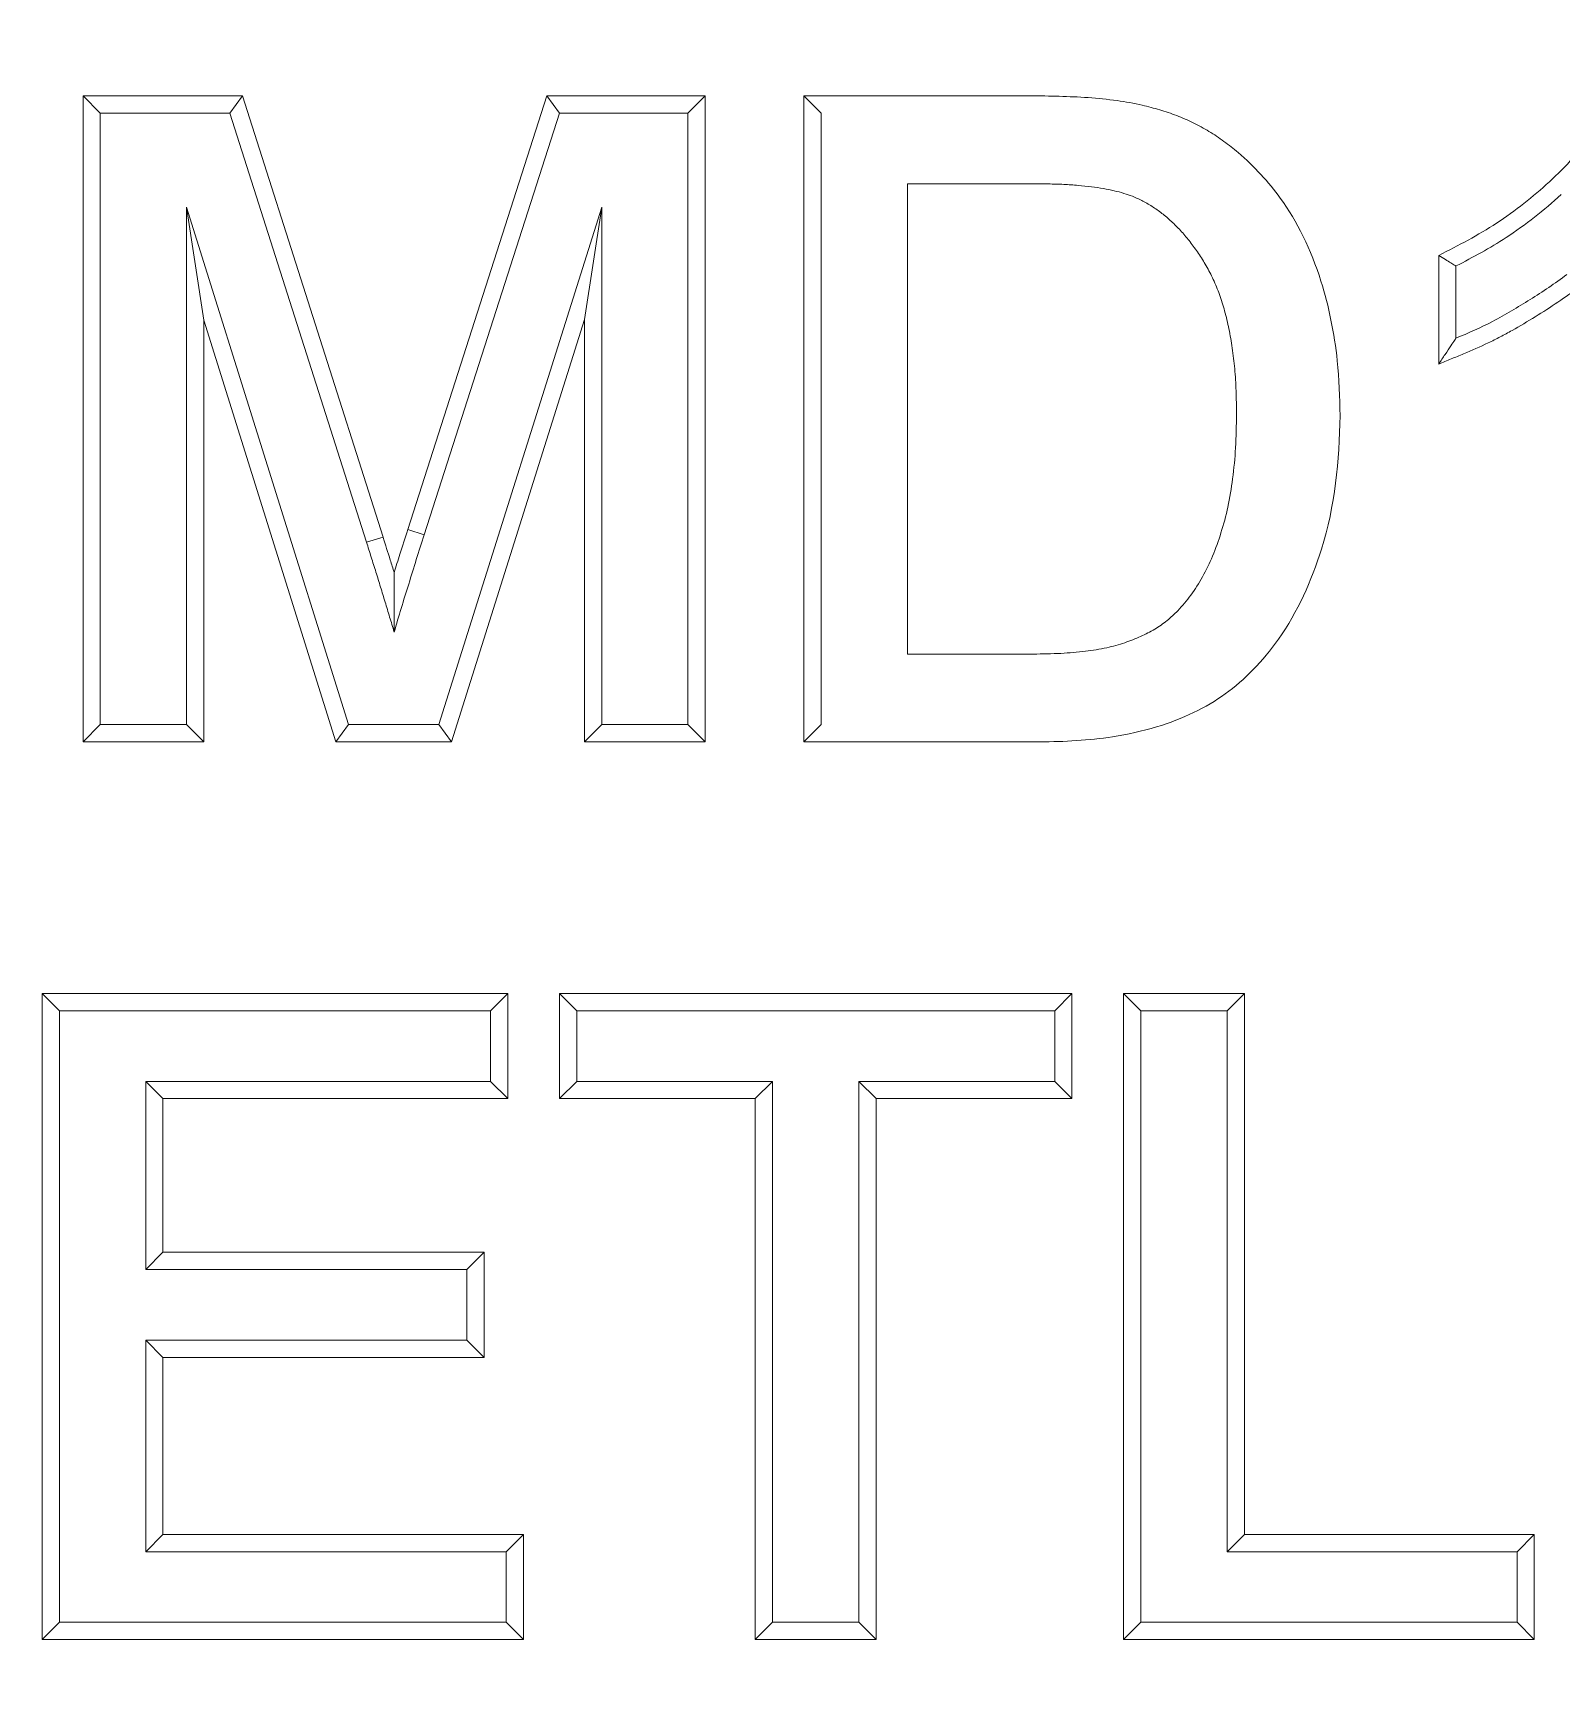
# Model space of a CAD drawing. Header units: inches. Extents: x -456 to 658, y -232 to 0.
# Drawn here: x -47.5239 to -47.3164, y -29.4453 to -29.2221 of the extents above; entities that cross this region are included whole.
import ezdxf

# ---------------------------------------------------------------- set-up
doc = ezdxf.new("R2010")
doc.units = ezdxf.units.IN
doc.header["$MEASUREMENT"] = 0

# ---------------------------------------------------------------- blocks, each defined once
blk = doc.blocks.new('A$C5CFD0E4D')
at = {"color": 0, "linetype": 'Continuous', "lineweight": 0}
for p, q in [((-0.1285880880000025, 0.3915304359999991), (-0.1101108920000025, 0.3915304359999991)), ((-0.1285880880000025, 0.316749999999999), (-0.1285880880000025, 0.3915304359999991)), ((-0.1265880880000028, 0.3895304359999989), (-0.128588088000003, 0.3915304359999991)), ((-0.1115727670000028, 0.3895304359999994), (-0.1101108920000025, 0.3915304359999991)), ((-0.1101108920000025, 0.3915304359999991), (-0.09383863553815619, 0.3404535196197593)), ((-0.0909896129570571, 0.3413241131338109), (-0.07487628500000243, 0.3915304359999991)), ((-0.07487628500000243, 0.3915304359999991), (-0.05652997600000287, 0.3915304359999991)), ((-0.07487628500000243, 0.3915304359999991), (-0.07341768800000237, 0.3895304359999989)), ((-0.05652997600000287, 0.3915304359999991), (-0.05852997600000309, 0.3895304359999989)), ((-0.05652997600000287, 0.3915304359999991), (-0.05652997600000287, 0.316749999999999)), ((-0.04510347100000267, 0.3915304359999991), (-0.018898239890762, 0.3915304354999991)), ((-0.04510347100000267, 0.316749999999999), (-0.04510347100000267, 0.3915304359999991)), ((-0.043103471000002, 0.3895304359999989), (-0.04510347100000267, 0.3915304359999991)), ((-0.1115727670693443, 0.3895304359999989), (-0.1265880880000028, 0.3895304359999989)), ((-0.1265880880000028, 0.3895304359999989), (-0.1265880880000028, 0.3187499999999988)), ((-0.09574925601422635, 0.3398621930446457), (-0.1115727670000028, 0.3895304359999994)), ((-0.0734176880074453, 0.3895304359768086), (-0.08908523201634466, 0.340712919949079)), ((-0.05852997600000265, 0.3895304359999989), (-0.07341768806163795, 0.3895304359999989)), ((-0.05852997600000265, 0.3187499999999992), (-0.05852997600000265, 0.3895304359999994)), ((-0.04310347100000245, 0.3895304359999989), (-0.04310347100000245, 0.3187499999999988)), ((-0.0331216140000028, 0.3813634629999991), (-0.0331216140000028, 0.326916972999999)), ((-0.01877269600000275, 0.3813634629999991), (-0.0331216140000028, 0.3813634629999991)), ((-0.1166062310000027, 0.3187499999999992), (-0.1166062310000027, 0.3786411379607832)), ((-0.1166062310000027, 0.378641137999999), (-0.1146062310000024, 0.3655737049999992)), ((-0.116606230988554, 0.3786411379634744), (-0.09783353600000266, 0.3187499999999992)), ((-0.08739795799345806, 0.3187500000207537), (-0.06851183200473976, 0.3786411379849768)), ((-0.07051183200000244, 0.3656485849999993), (-0.06851183200000266, 0.378641137999999)), ((-0.06851183200000266, 0.3786411379838563), (-0.06851183200000266, 0.3187499999999992)), ((0.02839928999999719, 0.3604848429119856), (0.02839928999999719, 0.3730545495873447)), ((0.03039928999999741, 0.3718347742151864), (0.03039928999999741, 0.3634646298228139)), ((-0.1146062310000024, 0.3655737049999992), (-0.1146062310000024, 0.316749999999999)), ((-0.09930258900000277, 0.316749999999999), (-0.1146062310000024, 0.3655737049999992)), ((-0.07051183200000244, 0.3656485849999993), (-0.08593155700000255, 0.3167499999999994)), ((-0.07051183200000244, 0.316749999999999), (-0.07051183200000244, 0.3656485849999989)), ((-0.0890852324273319, 0.3407129199600858), (-0.09098961290337382, 0.3413241133010749)), ((-0.0957492561809965, 0.3398621931390484), (-0.09383863561820904, 0.3404535197224745)), ((-0.0331216140000028, 0.326916972999999), (-0.0185316570000027, 0.326916972999999)), ((-0.1265880880000023, 0.3187499999999992), (-0.1285880880000025, 0.316749999999999)), ((-0.1265880880000028, 0.3187499999999992), (-0.1166062310000027, 0.3187499999999992)), ((-0.1166062310000027, 0.3187499999999992), (-0.1146062310000024, 0.3167499999999994)), ((-0.09930258900000277, 0.3167499999999994), (-0.09783353600000311, 0.3187499999999992)), ((-0.09783353593834176, 0.3187499999999992), (-0.08739795794409622, 0.3187499999999992)), ((-0.08593155700000255, 0.316749999999999), (-0.0873979580000026, 0.3187499999999988)), ((-0.07051183200000244, 0.316749999999999), (-0.06851183200000266, 0.3187499999999992)), ((-0.06851183200000266, 0.3187499999999992), (-0.05852997600000265, 0.3187499999999992)), ((-0.05652997600000287, 0.316749999999999), (-0.05852997600000309, 0.3187499999999996)), ((-0.04310347100000245, 0.3187499999999996), (-0.04510347100000267, 0.3167499999999994)), ((-0.1146062310000024, 0.316749999999999), (-0.1285880880000025, 0.316749999999999)), ((-0.08593155700000255, 0.316749999999999), (-0.09930258900000277, 0.316749999999999)), ((-0.05652997600000287, 0.316749999999999), (-0.07051183200000244, 0.316749999999999)), ((-0.01775182328694402, 0.3167498700000007), (-0.04510347100000267, 0.3167499999999994)), ((-0.1333095350000026, 0.287626337999999), (-0.0794002540000025, 0.287626337999999)), ((-0.1333095350000026, 0.2128459019999993), (-0.1333095350000026, 0.2876263379999995)), ((-0.1313095350000029, 0.2856263379999993), (-0.1333095350000026, 0.2876263379999995)), ((-0.08140025400000273, 0.2856263379999993), (-0.0794002540000025, 0.2876263379999986)), ((-0.0794002540000025, 0.287626337999999), (-0.0794002540000025, 0.2754593649999992)), ((-0.07341839700000286, 0.2754593649999992), (-0.07341839700000286, 0.287626337999999)), ((-0.07341839700000286, 0.287626337999999), (-0.01406446600000244, 0.287626337999999)), ((-0.07341839700000286, 0.287626337999999), (-0.07141839700000263, 0.2856263379999993)), ((-0.01406446600000288, 0.287626337999999), (-0.01606446600000266, 0.2856263379999993)), ((-0.01406446600000244, 0.287626337999999), (-0.01406446600000288, 0.2754593649999992)), ((-0.008082610000002877, 0.2128459019999993), (-0.008082610000002877, 0.2876263379999995)), ((-0.008082610000002877, 0.287626337999999), (0.005899246999997221, 0.287626337999999)), ((-0.008082610000002877, 0.2876263379999995), (-0.006082610000002209, 0.2856263379999993)), ((0.005899246999997221, 0.287626337999999), (0.003899246999997441, 0.2856263379999993)), ((0.005899246999997221, 0.287626337999999), (0.005899246999997221, 0.2250128759999992)), ((-0.1313095350000029, 0.2856263379999993), (-0.08140025400000273, 0.2856263379999993)), ((-0.1313095350000029, 0.2148459019999991), (-0.1313095350000029, 0.2856263379999993)), ((-0.1313095350000029, 0.2856263379999993), (-0.08140025400000273, 0.2856263379999993)), ((-0.1313095350000029, 0.2148459019999991), (-0.1313095350000029, 0.2856263379999993)), ((-0.08140025400000273, 0.2856263379999993), (-0.08140025400000273, 0.2774593649999995)), ((-0.08140025400000273, 0.2856263379999993), (-0.08140025400000273, 0.2774593649999995)), ((-0.07141839700000263, 0.2856263379999993), (-0.01606446600000266, 0.2856263379999993)), ((-0.07141839700000263, 0.277459364999999), (-0.07141839700000263, 0.2856263379999988)), ((-0.07141839700000263, 0.277459364999999), (-0.07141839700000263, 0.2856263379999988)), ((-0.07141839700000263, 0.2856263379999993), (-0.01606446600000266, 0.2856263379999993)), ((-0.01606446600000266, 0.2856263379999993), (-0.01606446600000266, 0.2774593649999995)), ((-0.01606446600000266, 0.2856263379999993), (-0.01606446600000266, 0.2774593649999995)), ((-0.006082610000002653, 0.2856263379999993), (0.003899246999997441, 0.2856263379999993)), ((-0.006082610000002653, 0.2148459019999991), (-0.006082610000002653, 0.2856263379999993)), ((-0.006082610000002653, 0.2148459019999991), (-0.006082610000002653, 0.2856263379999993)), ((-0.006082610000002653, 0.2856263379999993), (0.003899246999997441, 0.2856263379999993)), ((0.003899246999997441, 0.2856263379999993), (0.003899246999997441, 0.2230128759999994)), ((0.003899246999997441, 0.2856263379999993), (0.003899246999997441, 0.2230128759999994)), ((-0.1213276790000029, 0.277459364999999), (-0.1213276790000029, 0.2556807689999991)), ((-0.08140025400000273, 0.277459364999999), (-0.1213276790000029, 0.277459364999999)), ((-0.08140025400000273, 0.277459364999999), (-0.1213276790000029, 0.277459364999999)), ((-0.1213276790000029, 0.277459364999999), (-0.1213276790000029, 0.2556807689999991)), ((-0.1193276790000026, 0.2754593649999992), (-0.1213276790000029, 0.277459364999999)), ((-0.08140025400000273, 0.277459364999999), (-0.0794002540000025, 0.2754593649999988)), ((-0.07341839700000286, 0.2754593649999992), (-0.07141839700000263, 0.277459364999999)), ((-0.04873236000000247, 0.277459364999999), (-0.07141839700000263, 0.277459364999999)), ((-0.04873236000000247, 0.277459364999999), (-0.07141839700000263, 0.277459364999999)), ((-0.04873236000000203, 0.2774593649999995), (-0.0507323600000027, 0.2754593649999988)), ((-0.04873236000000247, 0.2148459019999991), (-0.04873236000000247, 0.277459364999999)), ((-0.04873236000000247, 0.2148459019999991), (-0.04873236000000247, 0.277459364999999)), ((-0.03875050300000282, 0.277459364999999), (-0.03875050300000282, 0.2148459019999991)), ((-0.01606446600000266, 0.277459364999999), (-0.03875050300000282, 0.277459364999999)), ((-0.03875050300000282, 0.277459364999999), (-0.03875050300000282, 0.2148459019999991)), ((-0.03875050300000282, 0.277459364999999), (-0.0367505030000026, 0.2754593649999988)), ((-0.01606446600000266, 0.277459364999999), (-0.03875050300000282, 0.277459364999999)), ((-0.01406446600000288, 0.2754593649999988), (-0.01606446600000311, 0.2774593649999995)), ((-0.0794002540000025, 0.2754593649999992), (-0.1193276790000026, 0.2754593649999992)), ((-0.1193276790000026, 0.2754593649999992), (-0.1193276790000026, 0.2576807689999994)), ((-0.0507323600000027, 0.2754593649999992), (-0.07341839700000286, 0.2754593649999992)), ((-0.0507323600000027, 0.2128459019999993), (-0.0507323600000027, 0.2754593649999992)), ((-0.0367505030000026, 0.2754593649999992), (-0.0367505030000026, 0.2128459019999993)), ((-0.01406446600000288, 0.2754593649999992), (-0.0367505030000026, 0.2754593649999992)), ((-0.1193276790000026, 0.2576807689999989), (-0.1213276790000029, 0.2556807689999991)), ((-0.1193276790000026, 0.2576807689999989), (-0.08212257800000256, 0.2576807689999989)), ((-0.08212257800000256, 0.2576807689999989), (-0.08412257800000278, 0.2556807689999987)), ((-0.08212257800000256, 0.2576807689999989), (-0.08212257800000256, 0.2455137959999991)), ((-0.1213276790000029, 0.2556807689999991), (-0.08412257800000278, 0.2556807689999991)), ((-0.1213276790000029, 0.2556807689999991), (-0.08412257800000278, 0.2556807689999991)), ((-0.08412257800000278, 0.2556807689999991), (-0.08412257800000278, 0.2475137959999993)), ((-0.08412257800000278, 0.2556807689999991), (-0.08412257800000278, 0.2475137959999993)), ((-0.1213276790000029, 0.2475137959999993), (-0.1213276790000029, 0.2230128759999994)), ((-0.08412257800000278, 0.2475137959999993), (-0.1213276790000029, 0.2475137959999993)), ((-0.08412257800000278, 0.2475137959999993), (-0.1213276790000029, 0.2475137959999993)), ((-0.1213276790000029, 0.2475137959999993), (-0.1213276790000029, 0.2230128759999994)), ((-0.1193276790000022, 0.2455137959999987), (-0.1213276790000029, 0.2475137959999993)), ((-0.08212257800000256, 0.2455137959999991), (-0.08412257800000278, 0.2475137959999993)), ((-0.08212257800000256, 0.2455137959999991), (-0.1193276790000026, 0.2455137959999991)), ((-0.1193276790000026, 0.2455137959999991), (-0.1193276790000026, 0.2250128759999992)), ((-0.1193276790000026, 0.2250128759999992), (-0.1213276790000033, 0.223012875999999)), ((-0.1193276790000026, 0.2250128759999992), (-0.07758537100000273, 0.2250128759999992)), ((-0.07958537100000251, 0.223012875999999), (-0.07758537100000273, 0.2250128759999992)), ((-0.07758537100000273, 0.2250128759999992), (-0.07758537100000273, 0.2128459019999993)), ((0.005899246999997221, 0.2250128759999992), (0.003899246999996997, 0.2230128759999985)), ((0.005899246999997221, 0.2250128759999992), (0.03947458199999732, 0.2250128759999992)), ((0.03747458199999754, 0.223012875999999), (0.03947458199999732, 0.2250128759999996)), ((0.03947458199999732, 0.2250128759999992), (0.03947458199999732, 0.2128459019999993)), ((-0.1213276790000029, 0.223012875999999), (-0.07958537100000251, 0.223012875999999)), ((-0.1213276790000029, 0.223012875999999), (-0.07958537100000251, 0.223012875999999)), ((-0.07958537100000251, 0.223012875999999), (-0.07958537100000251, 0.2148459019999991)), ((-0.07958537100000251, 0.223012875999999), (-0.07958537100000251, 0.2148459019999991)), ((0.003899246999997441, 0.223012875999999), (0.03747458199999754, 0.223012875999999)), ((0.003899246999997441, 0.223012875999999), (0.03747458199999754, 0.223012875999999)), ((0.03747458199999754, 0.223012875999999), (0.03747458199999754, 0.2148459019999991)), ((0.03747458199999754, 0.223012875999999), (0.03747458199999754, 0.2148459019999991)), ((-0.1313095350000029, 0.2148459019999991), (-0.1333095350000026, 0.2128459019999989)), ((-0.07958537100000251, 0.2148459019999991), (-0.1313095350000029, 0.2148459019999991)), ((-0.07958537100000251, 0.2148459019999991), (-0.1313095350000029, 0.2148459019999991)), ((-0.07958537100000251, 0.2148459019999991), (-0.07758537100000273, 0.2128459019999989)), ((-0.04873236000000247, 0.2148459019999995), (-0.0507323600000027, 0.2128459019999993)), ((-0.03875050300000282, 0.2148459019999991), (-0.04873236000000247, 0.2148459019999991)), ((-0.03875050300000282, 0.2148459019999991), (-0.04873236000000247, 0.2148459019999991)), ((-0.03875050300000282, 0.2148459019999995), (-0.0367505030000026, 0.2128459019999998)), ((-0.006082610000002209, 0.2148459019999995), (-0.008082610000002877, 0.2128459019999989)), ((0.03747458199999754, 0.2148459019999991), (-0.006082610000002653, 0.2148459019999991)), ((0.03747458199999754, 0.2148459019999991), (-0.006082610000002653, 0.2148459019999991)), ((0.03747458199999754, 0.2148459019999995), (0.03947458199999732, 0.2128459019999993)), ((-0.07758537100000273, 0.2128459019999993), (-0.1333095350000026, 0.2128459019999993)), ((-0.0367505030000026, 0.2128459019999993), (-0.0507323600000027, 0.2128459019999993)), ((0.03947458199999732, 0.2128459019999993), (-0.008082610000002877, 0.2128459019999993))]:
    blk.add_line(p, q, dxfattribs=at)
for centre, radius, start, end in [((-2.664535259100376e-15, 0.3749999999999996), 0.3749999999999997, 90.00000000000038, 270.0000000000004), ((-2.664535259100376e-15, 0.3749999999999991), 0.3749999999999999, 270, 90), ((-2.664535259100376e-15, 0.3749999999999991), 0.2899999999999999, 90.00000000000037, 270.0000000000003), ((-2.664535259100376e-15, 0.3749999999999991), 0.2899999999999999, 270, 90), ((0.009126377514427908, 0.4162917365157468), 0.04727242419643157, 303.330418873853, 312.7616666805326), ((0.009124436438052719, 0.4162942251384094), 0.04927556824989045, 303.328405948984, 312.7597026080001)]:
    blk.add_arc(centre, radius, start, end, dxfattribs=at)
for centre, major_axis, ratio, start_param, end_param in [((-0.01553434869408976, 0.3725475734236467), (0.02917414928161666, -0.01059632136315262), 0.6936156788817773, 0.8006659306710706, 1.058093528373234), ((-0.008659203723788256, 0.3499315672108834), (-0.00655139647464201, -0.03788539429102273), 0.6515961166714436, 2.239848841542047, 2.578778023473919), ((-0.01049868721835345, 0.3524405443018894), (-0.004301041619276744, -0.03821401895539222), 0.7091096073942251, 1.871860813800943, 2.128618816517472), ((-0.002640418709565662, 0.3463059174235612), (-0.006528763837177464, -0.02711539500290955), 0.6786687363408118, 0.670658074225031, 1.034894331623012), ((-0.02282548887145008, 0.3389833497470351), (0.032906647166073, -0.007579634659124707), 0.631799077735614, 5.449003527938595, 5.77944230926582)]:
    blk.add_ellipse(centre, major_axis=major_axis, ratio=ratio, start_param=start_param, end_param=end_param, dxfattribs=at)
for points in [[(-0.01889824000000262, 0.3915304354999991), (-0.01777926100000249, 0.391529279999999), (-0.01666003600000288, 0.3915163619999991), (-0.01554171200000276, 0.391478102999999)], [(-0.01554171200000276, 0.391478102999999), (-0.01442341900000255, 0.3914398439999993), (-0.01330450800000271, 0.3914028749999989), (-0.01218852700000284, 0.3913214619999992)], [(-0.01218852700000284, 0.3913214619999992), (-0.01107213200000245, 0.3912400189999992), (-0.00995670700000284, 0.391132214999999), (-0.00884815100000269, 0.3909770609999992)], [(-0.00884815100000269, 0.3909770609999992), (-0.007866344000002634, 0.390839645999999), (-0.006887635000002668, 0.3906711169999992), (-0.005920577000002591, 0.3904528799999989)], [(0.04122200199999737, 0.3815850659999991), (0.04312813899999712, 0.3833452839999989), (0.0449167029999975, 0.3852674659999993), (0.04640198099999715, 0.387394829999999)], [(0.02839928999999719, 0.3730545729999992), (0.03067332599999739, 0.3742265379999989), (0.03296212099999751, 0.3753913209999991), (0.03510098999999745, 0.376794880999999)], [(0.03619826299999751, 0.3751227599999991), (0.0343405409999975, 0.373903691999999), (0.03237441199999713, 0.3728532419999993), (0.03039928999999741, 0.371835326999999)], [(0.03899162699999748, 0.3679503429999991), (0.04044352999999745, 0.368859604999999), (0.04187049599999737, 0.3698143229999991), (0.04323267499999739, 0.3708531919999993)], [(0.03464144199999719, 0.3654255439999989), (0.03612410699999735, 0.3662082779999993), (0.0375706799999973, 0.3670604679999991), (0.03899162699999748, 0.3679503429999991)], [(0.03039929839151023, 0.3634698544509303), (0.0318393653225324, 0.3640620686186606), (0.0332644639999975, 0.3646986049999992), (0.03464144199999719, 0.3654255439999989)], [(0.01665583099999735, 0.360859684999999), (0.01687686999999727, 0.3587548579999993), (0.01695176799999754, 0.3566346989999993), (0.01697293099999753, 0.3545184029999993)], [(0.01697293099999753, 0.3545184029999993), (0.01689680399999727, 0.3493191579999992), (0.01639629599999726, 0.3440253749999993), (0.01483111199999732, 0.3390667309999991)], [(-0.09189580100000283, 0.3384666529999993), (-0.0915914340000028, 0.3394184059999992), (-0.09128785200000245, 0.340370421999999), (-0.09098961300000274, 0.3413241129999993)], [(-0.08908523200000262, 0.3407129199999992), (-0.0893832650000026, 0.3397598889999993), (-0.08968668400000279, 0.3388085469999993), (-0.08999084000000268, 0.3378574529999989)], [(-0.09383863550000271, 0.3404535194999991), (-0.09356488800000262, 0.3395689039999992), (-0.0932889110000028, 0.3386849739999991), (-0.09300997400000277, 0.3378019799999992)], [(0.01483111199999732, 0.3390667309999991), (0.01367257799999733, 0.3353963919999989), (0.01208260499999714, 0.3317846369999993), (0.00984839799999726, 0.3286506439999992)], [(-0.09300997400000277, 0.3378019799999992), (-0.09285656100000272, 0.3373163399999992), (-0.09270370800000283, 0.3368305179999993), (-0.09255284000000286, 0.3363440809999991)], [(-0.09255284000000286, 0.3363440809999991), (-0.09233687400000257, 0.3370525409999989), (-0.09212140200000274, 0.3377612019999989), (-0.09189580100000283, 0.3384666529999993)], [(-0.08999084000000268, 0.3378574529999989), (-0.09029182400000257, 0.336916277999999), (-0.09057343900000259, 0.3359690179999992), (-0.09086570600000288, 0.3350250999999993)], [(-0.09086570600000288, 0.3350250999999993), (-0.09115748300000259, 0.3340827619999991), (-0.09146537400000243, 0.3331453489999991), (-0.09174614200000253, 0.3321996739999991)], [(-0.09174614200000253, 0.3321996739999991), (-0.09201643000000281, 0.3312892989999989), (-0.09229088100000249, 0.3303801589999993), (-0.0925590320000027, 0.3294691529999989)], [(-0.004266624000002661, 0.3184910519999993), (-0.005930802000002622, 0.3179874559999991), (-0.007638201000002454, 0.317616828999999), (-0.009356092000002647, 0.3173485939999989)], [(-0.009356092000002647, 0.3173485939999989), (-0.01212818700000273, 0.316915751999999), (-0.0149463210000027, 0.3167818829999991), (-0.01775182300000244, 0.3167498699999993)]]:
    blk.add_open_spline(points, degree=3, dxfattribs=at)
for points, knots in [([(-0.005920577000002591, 0.3904528799999989), (-0.005248556037499075, 0.3902765679404445), (-0.004240534965571197, 0.3900117494514355), (-0.002914177929206563, 0.3895984220555313), (-0.001608504699190494, 0.389126238518136), (-1.684550999048184e-05, 0.3884311592906613), (0.001512409846643692, 0.3876072969298967), (0.002686059827665677, 0.3868652844531235), (0.003820445059207866, 0.386063028926297), (0.004637055776204324, 0.385415299290349), (0.005181326999997182, 0.3849834999999993)], [0, 0, 0, 0, 5.296935503827978e-05, 7.943923132767815e-05, 0.0001058895687684796, 0.0001587919982329462, 0.0002116944406880439, 0.0002381476921669654, 0.0002646140916804567, 0.00031758255103546, 0.00031758255103546, 0.00031758255103546, 0.00031758255103546]), ([(-0.007075208000002497, 0.3799030489999993), (-0.007399645000002675, 0.3800217789999989), (-0.008087107000002813, 0.380273359999999), (-0.009209110000002685, 0.3805581119999992), (-0.01046127800000285, 0.3808201629999992), (-0.01185595100000247, 0.3810040889999993), (-0.01338607700000249, 0.3811828439999991), (-0.01506116700000248, 0.381291469999999), (-0.01687243500000246, 0.3813406969999993), (-0.01812517300000271, 0.3813557049999989), (-0.01877269600000275, 0.3813634629999991)], [0, 0, 0, 0, 0.0874250109285981, 0.185247864979759, 0.292738353989421, 0.411206101677025, 0.541245594232323, 0.682780938524952, 0.836033950204801, 1, 1, 1, 1]), ([(0.004990927999997119, 0.3546790109999991), (0.004978835999997155, 0.3555818789999989), (0.004955329999997371, 0.3573370179999991), (0.00480841899999751, 0.3598939029999992), (0.004519463999997253, 0.3622871039999991), (0.004145973999997388, 0.364524343999999), (0.003647597999997476, 0.366592671999999), (0.003062095999997183, 0.3685102299999992), (0.00233250799999718, 0.3702554989999993), (0.001515115999997541, 0.3718514139999991), (0.0005909209999974685, 0.373283832999999), (-0.0003525560000028349, 0.374605826999999), (-0.001345579000002761, 0.3758070659999992), (-0.002401747000002619, 0.3768703189999991), (-0.003490584000002794, 0.3778262419999989), (-0.0046320640000026, 0.3786554609999992), (-0.005823074000002482, 0.3793576719999989), (-0.006659987000002587, 0.379722195999999), (-0.007075208000002497, 0.3799030489999993)], [0, 0, 0, 0, 0.0912553570944714, 0.177396718422193, 0.258686613298415, 0.334782026853776, 0.406498079046969, 0.47357656329365, 0.53718052287345, 0.597427821155995, 0.654543092409867, 0.709294389696246, 0.761524715908701, 0.811852850829023, 0.860608165264857, 0.907808346965523, 0.954260567545334, 1, 1, 1, 1]), ([(0.02839928999999763, 0.3730545262273908), (0.02840366394235305, 0.3730518583693874), (0.02840803787274071, 0.3730491904890472), (0.02867030886355115, 0.372889216458602), (0.02892803766082563, 0.3727319096898403), (0.02940480080781827, 0.3724408804911818), (0.02962433298760514, 0.3723068606374027), (0.02998673783735661, 0.3720856784027506), (0.03013198803494266, 0.3719970585839563), (0.03029008655659693, 0.3719006216163718), (0.0303323866321108, 0.3718748241279197), (0.0303861282260085, 0.3718420504157853), (0.03039928999999786, 0.3718340247818528), (0.03039928999999786, 0.3718340247818528)], [-0.003412614447271224, -0.003412614447271224, -0.003412614447271224, -0.003412614447271224, -0.003397328031962411, -0.003397328031962411, -0.002495988250111496, -0.002495988250111496, -0.001626328985473563, -0.001626328985473563, -0.0008260027606859124, -0.0008260027606859124, -0.0003974368483019809, -0.0003974368483019809, 0, 0, 0, 0]), ([(0.04473323699999732, 0.3694841529999993), (0.04309048227889178, 0.3682102216800236), (0.04048722549354311, 0.3664785720718871), (0.0373580153474089, 0.3646219565362214), (0.03553321827391853, 0.3636240683738046), (0.03367368327692732, 0.362693553213286), (0.03176594667556865, 0.3618649912767071), (0.02984135999781357, 0.3610787651182767), (0.02888010407974706, 0.360682584231296), (0.02839930022559889, 0.3604848582051812)], [0, 0, 0, 0, 0.0001586016701763049, 0.0002379475314344182, 0.0002776131209153734, 0.0003172478210438381, 0.0003965499992599412, 0.0004362068379484091, 0.000475870679526214, 0.000475870679526214, 0.000475870679526214, 0.000475870679526214]), ([(0.02839932933153611, 0.360484827605887), (0.02840360265988995, 0.3604911978464549), (0.02840791557333722, 0.3604976265884079), (0.02865635137393996, 0.3608679112170687), (0.02890471525248106, 0.3612364727951283), (0.02939823844628897, 0.3619684381368624), (0.0296261859558653, 0.36230642650944), (0.02998902758730004, 0.3628455724920001), (0.03012819801880484, 0.3630528891881082), (0.03028226497141429, 0.3632827421933129), (0.03032790438430455, 0.363350920193378), (0.03038500357400586, 0.3634362569175988), (0.03039928999999786, 0.3634576266323082), (0.03039928999999786, 0.3634576265796161)], [-2.322423030751201e-05, -2.322423030751201e-05, -2.322423030751201e-05, -2.322423030751201e-05, 0, 0, 0.001314498733693141, 0.001314498733693141, 0.002719560695741857, 0.002719560695741857, 0.003989442731826362, 0.003989442731826362, 0.004694022391129008, 0.004694022391129008, 0.005309222332534692, 0.005309222332534692, 0.005309222332534692, 0.005309222332534692]), ([(-0.001814883000002876, 0.3319220799999991), (-0.00129268100000246, 0.3325191339999991), (-0.0002198980000027717, 0.3337456879999992), (0.001115423999997311, 0.3358886209999992), (0.002284317999997398, 0.3383029299999993), (0.003248802999997302, 0.3410110029999993), (0.004055847999997475, 0.3439980489999992), (0.004584905999997169, 0.3472956029999992), (0.004933915999997485, 0.3508857359999991), (0.004971450999997185, 0.3533830989999993), (0.004990927999997119, 0.3546790109999991)], [0, 0, 0, 0, 0.0977746165726176, 0.200862691487867, 0.310446228202634, 0.42837091933732, 0.555161446896095, 0.691828936362654, 0.840086235410507, 1, 1, 1, 1]), ([(-0.0925590320000027, 0.3294691529999989), (-0.09272644769339022, 0.3300494820148212), (-0.09307960304670582, 0.3312047609307842), (-0.0935119955134871, 0.3326515036305508), (-0.09386726563274816, 0.3338060712462618), (-0.09421943909233654, 0.3349615647799626), (-0.09466465066896834, 0.3364044111321225), (-0.09521215372461445, 0.3381316709278614), (-0.09557068319458173, 0.339285210515325), (-0.09574925600000261, 0.3398621929999992)], [0, 0, 0, 0, 4.602513265637176e-05, 9.205018933451405e-05, 0.0001150626364305229, 0.0001380749915259195, 0.000184099090702034, 0.0002301233269657018, 0.000276147655623714, 0.000276147655623714, 0.000276147655623714, 0.000276147655623714]), ([(-0.0925537411032864, 0.3363378878176193), (-0.09255374136216687, 0.3363265623344409), (-0.09255374160224505, 0.336315236808777), (-0.09255376574750773, 0.3350855278786207), (-0.0925536080717273, 0.333797583381954), (-0.09255498838297616, 0.3315091876019145), (-0.09255643242285228, 0.3306152037879264), (-0.09255795637839048, 0.3299027861990496), (-0.09255835519438671, 0.3297347697228732), (-0.09255876473575864, 0.3295720111393985), (-0.09255886734178409, 0.3295324154950818), (-0.09255899920670929, 0.329482024736405), (-0.09255903359619877, 0.3294691140823081), (-0.0925590335962787, 0.3294691140820367)], [-0.005089121147380734, -0.005089121147380734, -0.005089121147380734, -0.005089121147380734, -0.005069743473230441, -0.005069743473230441, -0.002985111474975184, -0.002985111474975184, -0.001028175079441502, -0.001028175079441502, -0.0004433388570602369, -0.0004433388570602369, -0.0002083281049038524, -0.0002083281049038524, 0, 0, 0, 0]), ([(-0.0185316570000027, 0.326916972999999), (-0.01746774900000281, 0.3269327239999993), (-0.01545507300000271, 0.326962519999999), (-0.01261617700000262, 0.3271960899999993), (-0.01013501800000283, 0.327588513999999), (-0.00799480700000288, 0.3281780099999989), (-0.006136596000002825, 0.3289122279999992), (-0.00449050700000253, 0.3297613079999993), (-0.003037481000002451, 0.3307495649999992), (-0.002216301000002474, 0.331537105999999), (-0.001814883000002876, 0.3319220799999991)], [0, 0, 0, 0, 0.177984528221852, 0.336707072585278, 0.476197444635829, 0.59763787929758, 0.707328748490025, 0.809899351598204, 0.907072936853405, 1, 1, 1, 1])]:
    blk.add_open_spline(points, degree=3, knots=knots, dxfattribs=at)
blk = doc.blocks.new('ironridge flashfoot front view')
at = {"xscale": 1.172720215922131, "yscale": 1.172720215922131, "zscale": 1.172720215922131}
blk.add_blockref('A$C5CFD0E4D', (7330.964826722002, 2676.58917485753), dxfattribs=at)

msp = doc.modelspace()

# ---------------------------------------------------------------- block references
msp.add_blockref('ironridge flashfoot front view', (-7378.33111239999, -2706.278985313157))

doc.saveas('drawing.dxf')
